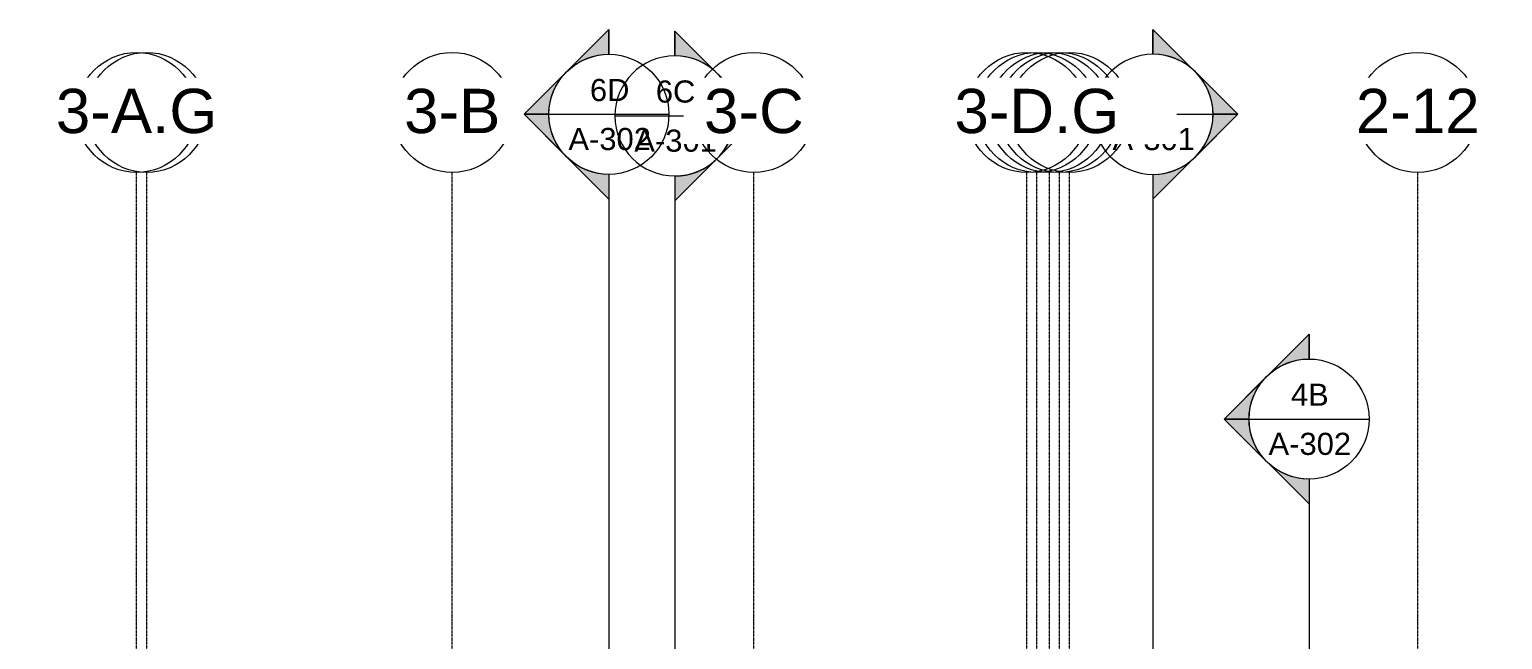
# Model space of a CAD drawing. Header units: inches. Extents: x 21035 to 27109, y -23277 to -20247.
# Drawn here: x 21976 to 23154, y -20735 to -20247 of the extents above; entities that cross this region are included whole.
import ezdxf

# ---------------------------------------------------------------- set-up
doc = ezdxf.new("R2010")
doc.units = ezdxf.units.IN
doc.header["$MEASUREMENT"] = 0
doc.linetypes.add('Grid Line 1_2_', pattern=[0.875, 0.5, -0.125, 0.125, -0.125])
for name, color, linetype, lineweight in [('G-ANNO-SYMB', 111, 'Continuous', 9), ('S-GRID', 1, 'Continuous', 9), ('S-GRID-IDEN', 1, 'Continuous', 9)]:
    doc.layers.add(name, color=color, linetype=linetype, lineweight=lineweight)
doc.styles.add('Arial', font='arial.ttf', dxfattribs={"height": 35.407186})
doc.styles.add('Arial_1', font='arial.ttf', dxfattribs={"height": 17.703593})

# ---------------------------------------------------------------- blocks, each defined once
blk = doc.blocks.new('Grid - Grid Head - Circle-14747-RCP - First Floor')
at = {"layer": 'S-GRID-IDEN'}
blk.add_circle((0, 0), 0.25, dxfattribs=at)
blk = doc.blocks.new('Section - Section Head - Filled-1526-RCP - First Floor')
at = {"layer": 'G-ANNO-SYMB'}
h = blk.add_hatch(color=256, dxfattribs=at)
edge = h.paths.add_edge_path(flags=0)
edge.add_line((-0.4268, 0.1768), (-0.25, 0.3536))
edge.add_line((-0.25, 0.3536), (-0.25, 0.25))
edge.add_arc((-0.25, 0), 0.25, 90, 135)
h = blk.add_hatch(color=256, dxfattribs=at)
edge = h.paths.add_edge_path(flags=0)
edge.add_arc((-0.25, 0), 0.25, 45, 90)
edge.add_line((-0.25, 0.25), (-0.25, 0.3536))
edge.add_line((-0.25, 0.3536), (-0.0732, 0.1768))
h = blk.add_hatch(color=256, dxfattribs=at)
edge = h.paths.add_edge_path(flags=0)
edge.add_arc((-0.25, 0), 0.2503, 137.9216, 180)
edge.add_line((-0.5003, 0), (-0.6036, 0))
edge.add_line((-0.6036, 0), (-0.4358, 0.1678))
h = blk.add_hatch(color=256, dxfattribs=at)
edge = h.paths.add_edge_path(flags=0)
edge.add_line((-0.0642, 0.1678), (0.1036, 0))
edge.add_line((0.1036, 0), (0.0003, 0))
edge.add_arc((-0.25, 0), 0.2503, 0, 42.0784)
for p, q in [((-0.25, 0.3536), (-0.6036, 0)), ((-0.25, 0.3536), (-0.4268, 0.1768)), ((-0.25, 0.3536), (0.1036, 0)), ((-0.25, 0.25), (-0.25, 0.3536)), ((-0.0732, 0.1768), (-0.25, 0.3536)), ((-0.25, 0.3536), (-0.25, 0.25)), ((-0.4358, 0.1678), (-0.6036, 0)), ((0.1036, 0), (-0.0642, 0.1678)), ((-0.6036, 0), (-0.5003, 0)), ((0.0003, 0), (0.1036, 0)), ((-0.5, 0), (-0.6036, 0)), ((0, 0), (0.1036, 0))]:
    blk.add_line(p, q, dxfattribs=at)
for radius, start, end in [(0.25, 360, 180), (0.25, 90, 135), (0.25, 45, 90), (0.2503, 137.9216, 180), (0.2503, 0, 42.0784), (0.25, 180, 360)]:
    blk.add_arc((-0.25, 0), radius, start, end, dxfattribs=at)

msp = doc.modelspace()

# ---------------------------------------------------------------- linework, layer by layer
at = {"layer": 'G-ANNO-SYMB'}
for p, q in [((22391.2, -20315.1), (22487.2, -20315.1)), ((22443.9, -20316.4), (22539.9, -20316.4)), ((22826.2, -20315.1), (22922.2, -20315.1)), ((22439.2, -20363.1), (22439.2, -23024.7)), ((22491.9, -20364.4), (22491.9, -23160.9)), ((22874.2, -20363.1), (22874.2, -23159.6)), ((22951, -20558.8), (23047, -20558.8)), ((22999, -20606.8), (22999, -23159.6))]:
    msp.add_line(p, q, dxfattribs=at)
at = {"layer": 'S-GRID', "linetype": 'Grid Line 1_2_'}
for p, q in [((22061.6, -23227.4), (22061.6, -20361.6)), ((22069.6, -23227.4), (22069.6, -20361.6)), ((22313.9, -23227.4), (22313.9, -20361.6)), ((22555.1, -23227.4), (22555.1, -20361.6)), ((22773.4, -23227.4), (22773.4, -20361.6)), ((22781.4, -23227.4), (22781.4, -20361.6)), ((22781.4, -23227.4), (22781.4, -20361.6)), ((22791.4, -23227.4), (22791.4, -20361.6)), ((22799.4, -23227.4), (22799.4, -20361.6)), ((22799.4, -23227.4), (22799.4, -20361.6)), ((22807.4, -23227.4), (22807.4, -20361.6)), ((23085.9, -23227.4), (23085.9, -20361.6)), ((23085.9, -23227.4), (23085.9, -20361.6))]:
    msp.add_line(p, q, dxfattribs=at)

# ---------------------------------------------------------------- block references
at = {"layer": 'G-ANNO-SYMB', "extrusion": (0, 0, -1), "xscale": 191.9999999999999, "yscale": 191.9999999999999, "zscale": 191.9999999999999, "rotation": 270.0000000000003}
for p in [(-22439.2, -20363.1), (-22999, -20606.8)]:
    msp.add_blockref('Section - Section Head - Filled-1526-RCP - First Floor', p, dxfattribs=at)
at = {"layer": 'G-ANNO-SYMB', "xscale": 191.9999999999999, "yscale": 191.9999999999999, "zscale": 191.9999999999999, "rotation": 269.9999999999996}
for p in [(22491.9, -20364.4), (22874.2, -20363.1)]:
    msp.add_blockref('Section - Section Head - Filled-1526-RCP - First Floor', p, dxfattribs=at)
at = {"layer": 'S-GRID-IDEN', "xscale": 191.9999999999999, "yscale": 191.9999999999999, "zscale": 191.9999999999999}
for p in [(22069.6, -20313.6), (22313.9, -20313.6), (22555.1, -20313.6), (22807.4, -20313.6), (23085.9, -20313.6)]:
    msp.add_blockref('Grid - Grid Head - Circle-14747-RCP - First Floor', p, dxfattribs=at)

# ---------------------------------------------------------------- texts
at = {"layer": 'G-ANNO-SYMB', "char_height": 17.7, "attachment_point": 2, "line_spacing_factor": 0.938532, "style": 'Arial_1'}
for s, insert, width in [('6D', (22439.8, -20286.8), 37.584), ('6C', (22492.5, -20288), 37.584), ('6B', (22874.8, -20286.8), 36.072), ('A-302', (22439.8, -20326), 78.624), ('A-301', (22492.5, -20327.3), 78.624), ('A-301', (22874.8, -20326), 78.624), ('4B', (22999.6, -20530.5), 36.072), ('A-302', (22999.6, -20569.8), 78.624)]:
    msp.add_mtext(s, dxfattribs=dict(at, insert=insert, width=width))

# ---------------------------------------------------------------- next in the draw order: texts
at = {"layer": 'S-GRID-IDEN', "char_height": 35.41, "attachment_point": 2, "line_spacing_factor": 0.938532, "style": 'Arial', "bg_fill": 3, "box_fill_scale": 1.25, "bg_fill_color": 0, "bg_fill_transparency": 0}
for s, insert, width in [('3-A', (22069.6, -20294.7), 91.584), ('3-B', (22313.9, -20294.7), 91.584), ('3-C', (22555.1, -20294.7), 94.608), ('3-E.G', (22807.4, -20294.7), 153.792), ('1-12', (23085.9, -20294.7), 117.936)]:
    msp.add_mtext(s, dxfattribs=dict(at, insert=insert, width=width))

# ---------------------------------------------------------------- next in the draw order: block references
at = {"layer": 'S-GRID-IDEN', "xscale": 191.9999999999999, "yscale": 191.9999999999999, "zscale": 191.9999999999999}
for p in [(22061.6, -20313.6), (22799.4, -20313.6), (23085.9, -20313.6)]:
    msp.add_blockref('Grid - Grid Head - Circle-14747-RCP - First Floor', p, dxfattribs=at)

# ---------------------------------------------------------------- next in the draw order: texts
at = {"layer": 'S-GRID-IDEN', "char_height": 35.41, "attachment_point": 2, "line_spacing_factor": 0.938532, "style": 'Arial', "bg_fill": 3, "box_fill_scale": 1.25, "bg_fill_color": 0, "bg_fill_transparency": 0}
for s, insert, width in [('3-A.G', (22061.6, -20294.7), 153.792), ('3-E', (22799.4, -20294.7), 91.584), ('2-12', (23085.9, -20294.7), 117.936)]:
    msp.add_mtext(s, dxfattribs=dict(at, insert=insert, width=width))

# ---------------------------------------------------------------- next in the draw order: block references
at = {"layer": 'S-GRID-IDEN', "xscale": 191.9999999999999, "yscale": 191.9999999999999, "zscale": 191.9999999999999}
msp.add_blockref('Grid - Grid Head - Circle-14747-RCP - First Floor', (22791.4, -20313.6), dxfattribs=at)

# ---------------------------------------------------------------- next in the draw order: texts
at = {"layer": 'S-GRID-IDEN', "insert": (22791.4, -20294.7), "char_height": 35.41, "width": 117.936, "attachment_point": 2, "line_spacing_factor": 0.938532, "style": 'Arial', "bg_fill": 3, "box_fill_scale": 1.25, "bg_fill_color": 0, "bg_fill_transparency": 0}
msp.add_mtext('1-13', dxfattribs=at)

# ---------------------------------------------------------------- next in the draw order: block references
at = {"layer": 'S-GRID-IDEN', "xscale": 191.9999999999999, "yscale": 191.9999999999999, "zscale": 191.9999999999999}
msp.add_blockref('Grid - Grid Head - Circle-14747-RCP - First Floor', (22781.4, -20313.6), dxfattribs=at)

# ---------------------------------------------------------------- next in the draw order: texts
at = {"layer": 'S-GRID-IDEN', "insert": (22781.4, -20294.7), "char_height": 35.41, "width": 180.144, "attachment_point": 2, "line_spacing_factor": 0.938532, "style": 'Arial', "bg_fill": 3, "box_fill_scale": 1.25, "bg_fill_color": 0, "bg_fill_transparency": 0}
msp.add_mtext('1-13.G', dxfattribs=at)

# ---------------------------------------------------------------- next in the draw order: block references
at = {"layer": 'S-GRID-IDEN', "xscale": 191.9999999999999, "yscale": 191.9999999999999, "zscale": 191.9999999999999}
msp.add_blockref('Grid - Grid Head - Circle-14747-RCP - First Floor', (22799.4, -20313.6), dxfattribs=at)

# ---------------------------------------------------------------- next in the draw order: texts
at = {"layer": 'S-GRID-IDEN', "insert": (22799.4, -20294.7), "char_height": 35.41, "width": 117.936, "attachment_point": 2, "line_spacing_factor": 0.938532, "style": 'Arial', "bg_fill": 3, "box_fill_scale": 1.25, "bg_fill_color": 0, "bg_fill_transparency": 0}
msp.add_mtext('2-13', dxfattribs=at)

# ---------------------------------------------------------------- next in the draw order: block references
at = {"layer": 'S-GRID-IDEN', "xscale": 191.9999999999999, "yscale": 191.9999999999999, "zscale": 191.9999999999999}
msp.add_blockref('Grid - Grid Head - Circle-14747-RCP - First Floor', (22773.4, -20313.6), dxfattribs=at)

# ---------------------------------------------------------------- next in the draw order: texts
at = {"layer": 'S-GRID-IDEN', "insert": (22773.4, -20294.7), "char_height": 35.41, "width": 94.608, "attachment_point": 2, "line_spacing_factor": 0.938532, "style": 'Arial', "bg_fill": 3, "box_fill_scale": 1.25, "bg_fill_color": 0, "bg_fill_transparency": 0}
msp.add_mtext('3-D', dxfattribs=at)

# ---------------------------------------------------------------- next in the draw order: block references
at = {"layer": 'S-GRID-IDEN', "xscale": 191.9999999999999, "yscale": 191.9999999999999, "zscale": 191.9999999999999}
msp.add_blockref('Grid - Grid Head - Circle-14747-RCP - First Floor', (22781.4, -20313.6), dxfattribs=at)

# ---------------------------------------------------------------- next in the draw order: texts
at = {"layer": 'S-GRID-IDEN', "insert": (22781.4, -20294.7), "char_height": 35.41, "width": 156.816, "attachment_point": 2, "line_spacing_factor": 0.938532, "style": 'Arial', "bg_fill": 3, "box_fill_scale": 1.25, "bg_fill_color": 0, "bg_fill_transparency": 0}
msp.add_mtext('3-D.G', dxfattribs=at)

doc.saveas('drawing.dxf')
